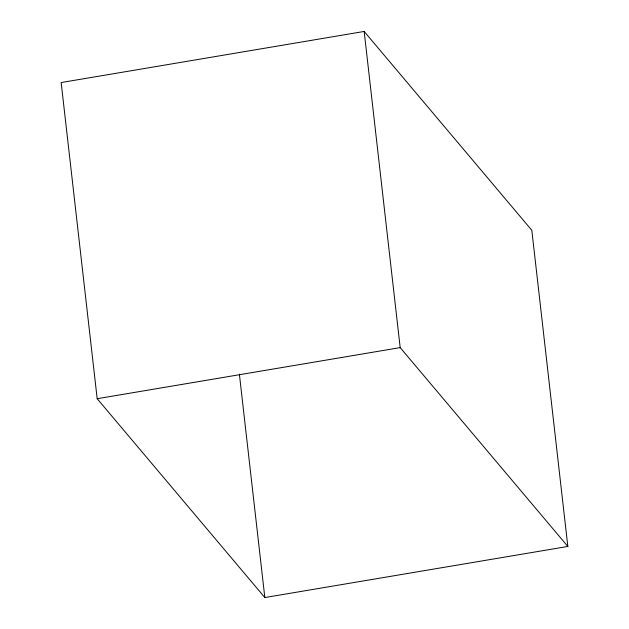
<?xml version="1.0" encoding="UTF-8"?>
<svg xmlns="http://www.w3.org/2000/svg" width="629" height="629" viewBox="0 0 629 629"><rect width="100%" height="100%" fill="white"/><g stroke="black" fill="none" stroke-linecap="round" stroke-linejoin="round"><path stroke-width="0.94" d="M364.167 31.45L61.162 82.548L97.18 398.707L264.833 597.55L567.838 546.452L531.819 230.293L364.167 31.45L400.186 347.609L567.838 546.452M97.18 398.707L400.186 347.609M239.374 374.09L264.833 597.55"/></g></svg>
